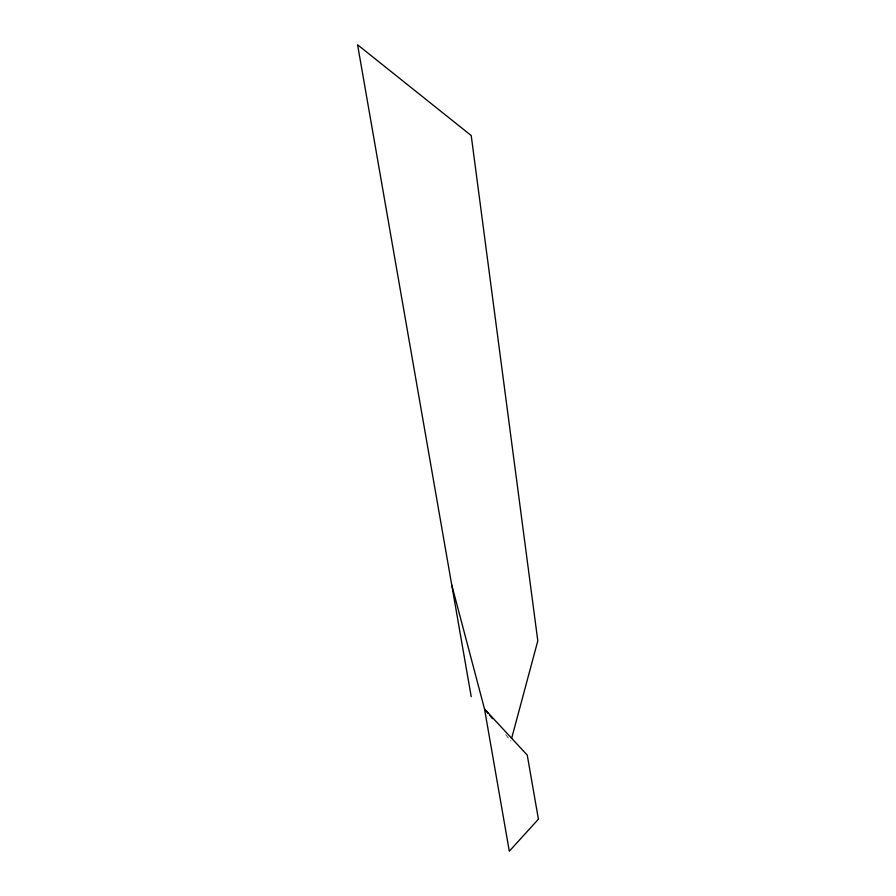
<?xml version="1.0" encoding="UTF-8"?>
<svg xmlns="http://www.w3.org/2000/svg" width="896" height="896" viewBox="0 0 896 896"><rect width="100%" height="100%" fill="white"/><g stroke="black" fill="none" stroke-linecap="round" stroke-linejoin="round"><path stroke-width="0.67" stroke-dasharray="4.48 3.36" d="M505.646 734.619L510.922 741.026"/><path stroke-width="1.34" d="M511.638 738.349L537.802 640.842L471.218 135.542L357.582 44.8L471.218 696.707M488.051 713.283L484.523 709.016L451.741 584.965M489.81 715.422L492.442 718.614M538.418 819.168L509.309 851.2L484.523 709.016L527.251 755.093L538.418 819.168"/></g></svg>
